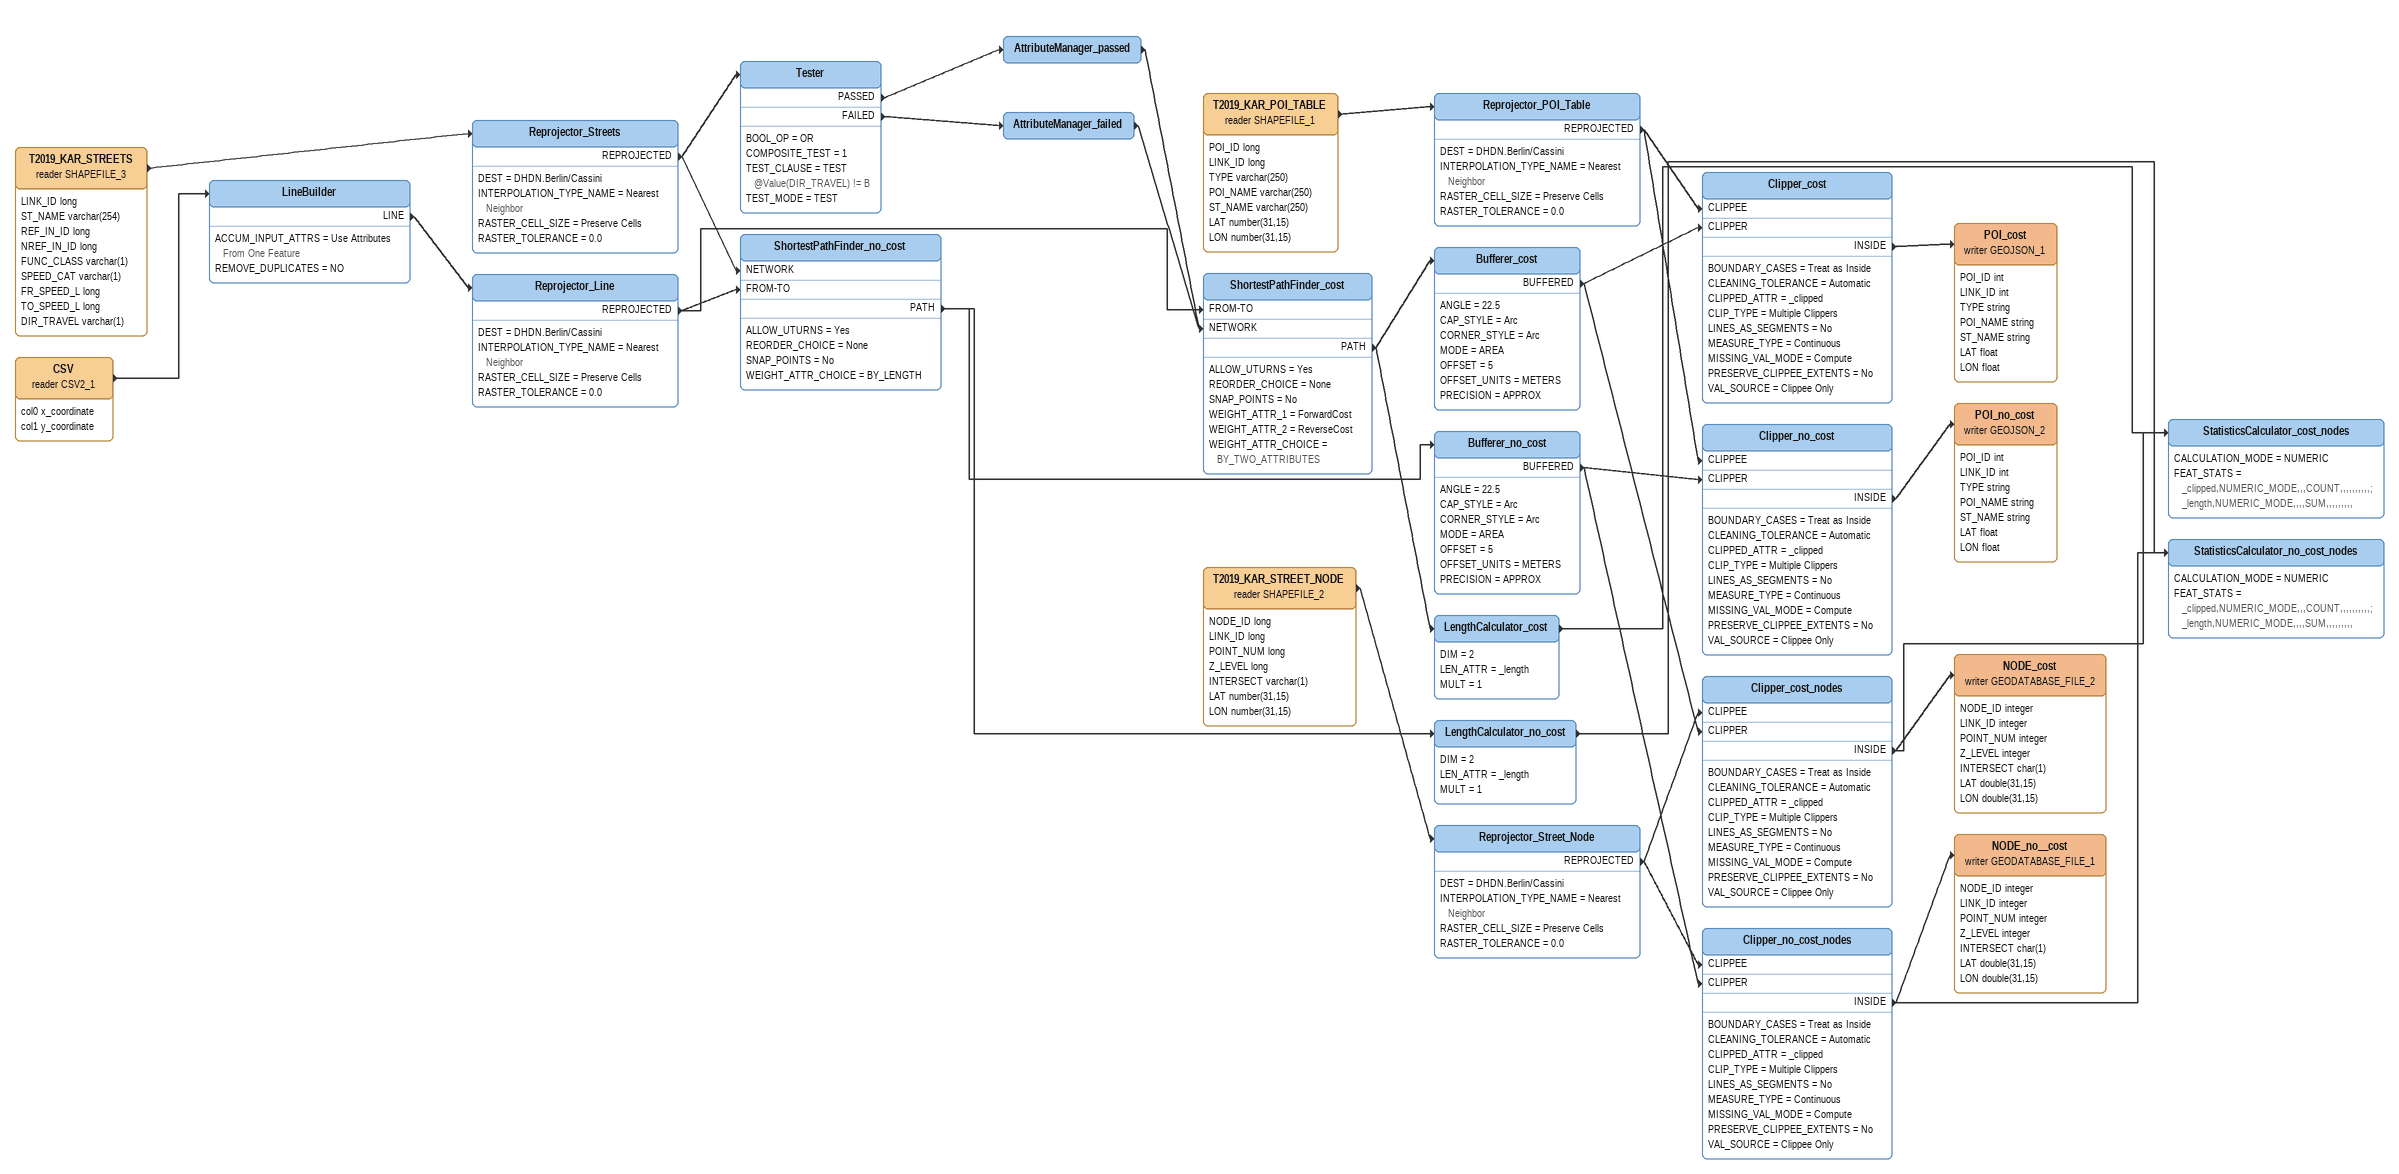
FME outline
T2019_KAR_STREETS (reader SHAPEFILE_3)
    attributes: LINK_ID long, ST_NAME varchar(254), REF_IN_ID long, NREF_IN_ID long, FUNC_CLASS varchar(1), SPEED_CAT varchar(1), FR_SPEED_L long, TO_SPEED_L long, DIR_TRAVEL varchar(1)
    -> Reprojector_Streets
Reprojector_Streets
    DEST = DHDN.Berlin/Cassini
    INTERPOLATION_TYPE_NAME = Nearest Neighbor
    RASTER_CELL_SIZE = Preserve Cells
    RASTER_TOLERANCE = 0.0
    REPROJECTED -> ShortestPathFinder_no_cost [NETWORK]
    REPROJECTED -> Tester
Tester
    BOOL_OP = OR
    COMPOSITE_TEST = 1
    TEST_CLAUSE = TEST @Value(DIR_TRAVEL) != B
    TEST_MODE = TEST
    PASSED -> AttributeManager_passed
    FAILED -> AttributeManager_failed
AttributeManager_passed
    -> ShortestPathFinder_cost [NETWORK]
AttributeManager_failed
    -> ShortestPathFinder_cost [NETWORK]
CSV (reader CSV2_1)
    attributes: col0 x_coordinate, col1 y_coordinate
    -> LineBuilder
LineBuilder
    ACCUM_INPUT_ATTRS = Use Attributes From One Feature
    REMOVE_DUPLICATES = NO
    LINE -> Reprojector_Line
Reprojector_Line
    DEST = DHDN.Berlin/Cassini
    INTERPOLATION_TYPE_NAME = Nearest Neighbor
    RASTER_CELL_SIZE = Preserve Cells
    RASTER_TOLERANCE = 0.0
    REPROJECTED -> ShortestPathFinder_no_cost [FROM-TO]
    REPROJECTED -> ShortestPathFinder_cost [FROM-TO]
ShortestPathFinder_cost
    ALLOW_UTURNS = Yes
    REORDER_CHOICE = None
    SNAP_POINTS = No
    WEIGHT_ATTR_1 = ForwardCost
    WEIGHT_ATTR_2 = ReverseCost
    WEIGHT_ATTR_CHOICE = BY_TWO_ATTRIBUTES
    PATH -> Bufferer_cost
    PATH -> LengthCalculator_cost
Bufferer_cost
    ANGLE = 22.5
    CAP_STYLE = Arc
    CORNER_STYLE = Arc
    MODE = AREA
    OFFSET = 5
    OFFSET_UNITS = METERS
    PRECISION = APPROX
    BUFFERED -> Clipper_cost [CLIPPER]
    BUFFERED -> Clipper_cost_nodes [CLIPPER]
LengthCalculator_cost
    DIM = 2
    LEN_ATTR = _length
    MULT = 1
    -> StatisticsCalculator_cost_nodes
ShortestPathFinder_no_cost
    ALLOW_UTURNS = Yes
    REORDER_CHOICE = None
    SNAP_POINTS = No
    WEIGHT_ATTR_CHOICE = BY_LENGTH
    PATH -> Bufferer_no_cost
    PATH -> LengthCalculator_no_cost
Bufferer_no_cost
    ANGLE = 22.5
    CAP_STYLE = Arc
    CORNER_STYLE = Arc
    MODE = AREA
    OFFSET = 5
    OFFSET_UNITS = METERS
    PRECISION = APPROX
    BUFFERED -> Clipper_no_cost [CLIPPER]
    BUFFERED -> Clipper_no_cost_nodes [CLIPPER]
LengthCalculator_no_cost
    DIM = 2
    LEN_ATTR = _length
    MULT = 1
    -> StatisticsCalculator_no_cost_nodes
T2019_KAR_STREET_NODE (reader SHAPEFILE_2)
    attributes: NODE_ID long, LINK_ID long, POINT_NUM long, Z_LEVEL long, INTERSECT varchar(1), LAT number(31,15), LON number(31,15)
    -> Reprojector_Street_Node
Reprojector_Street_Node
    DEST = DHDN.Berlin/Cassini
    INTERPOLATION_TYPE_NAME = Nearest Neighbor
    RASTER_CELL_SIZE = Preserve Cells
    RASTER_TOLERANCE = 0.0
    REPROJECTED -> Clipper_cost_nodes [CLIPPEE]
    REPROJECTED -> Clipper_no_cost_nodes [CLIPPEE]
Clipper_cost_nodes
    BOUNDARY_CASES = Treat as Inside
    CLEANING_TOLERANCE = Automatic
    CLIPPED_ATTR = _clipped
    CLIP_TYPE = Multiple Clippers
    LINES_AS_SEGMENTS = No
    MEASURE_TYPE = Continuous
    MISSING_VAL_MODE = Compute
    PRESERVE_CLIPPEE_EXTENTS = No
    VAL_SOURCE = Clippee Only
    INSIDE -> StatisticsCalculator_cost_nodes
    INSIDE -> NODE_cost (writer GEODATABASE_FILE_2)
StatisticsCalculator_cost_nodes
    CALCULATION_MODE = NUMERIC
    FEAT_STATS = _clipped,NUMERIC_MODE,,,COUNT,,,,,,,,,,;_length,NUMERIC_MODE,,,,SUM,,,,,,,,,
NODE_cost (writer GEODATABASE_FILE_2)
    attributes: NODE_ID integer, LINK_ID integer, POINT_NUM integer, Z_LEVEL integer, INTERSECT char(1), LAT double(31,15), LON double(31,15)
Clipper_no_cost_nodes
    BOUNDARY_CASES = Treat as Inside
    CLEANING_TOLERANCE = Automatic
    CLIPPED_ATTR = _clipped
    CLIP_TYPE = Multiple Clippers
    LINES_AS_SEGMENTS = No
    MEASURE_TYPE = Continuous
    MISSING_VAL_MODE = Compute
    PRESERVE_CLIPPEE_EXTENTS = No
    VAL_SOURCE = Clippee Only
    INSIDE -> StatisticsCalculator_no_cost_nodes
    INSIDE -> NODE_no__cost (writer GEODATABASE_FILE_1)
StatisticsCalculator_no_cost_nodes
    CALCULATION_MODE = NUMERIC
    FEAT_STATS = _clipped,NUMERIC_MODE,,,COUNT,,,,,,,,,,;_length,NUMERIC_MODE,,,,SUM,,,,,,,,,
NODE_no__cost (writer GEODATABASE_FILE_1)
    attributes: NODE_ID integer, LINK_ID integer, POINT_NUM integer, Z_LEVEL integer, INTERSECT char(1), LAT double(31,15), LON double(31,15)
T2019_KAR_POI_TABLE (reader SHAPEFILE_1)
    attributes: POI_ID long, LINK_ID long, TYPE varchar(250), POI_NAME varchar(250), ST_NAME varchar(250), LAT number(31,15), LON number(31,15)
    -> Reprojector_POI_Table
Reprojector_POI_Table
    DEST = DHDN.Berlin/Cassini
    INTERPOLATION_TYPE_NAME = Nearest Neighbor
    RASTER_CELL_SIZE = Preserve Cells
    RASTER_TOLERANCE = 0.0
    REPROJECTED -> Clipper_cost [CLIPPEE]
    REPROJECTED -> Clipper_no_cost [CLIPPEE]
Clipper_cost
    BOUNDARY_CASES = Treat as Inside
    CLEANING_TOLERANCE = Automatic
    CLIPPED_ATTR = _clipped
    CLIP_TYPE = Multiple Clippers
    LINES_AS_SEGMENTS = No
    MEASURE_TYPE = Continuous
    MISSING_VAL_MODE = Compute
    PRESERVE_CLIPPEE_EXTENTS = No
    VAL_SOURCE = Clippee Only
    INSIDE -> POI_cost (writer GEOJSON_1)
POI_cost (writer GEOJSON_1)
    attributes: POI_ID int, LINK_ID int, TYPE string, POI_NAME string, ST_NAME string, LAT float, LON float
Clipper_no_cost
    BOUNDARY_CASES = Treat as Inside
    CLEANING_TOLERANCE = Automatic
    CLIPPED_ATTR = _clipped
    CLIP_TYPE = Multiple Clippers
    LINES_AS_SEGMENTS = No
    MEASURE_TYPE = Continuous
    MISSING_VAL_MODE = Compute
    PRESERVE_CLIPPEE_EXTENTS = No
    VAL_SOURCE = Clippee Only
    INSIDE -> POI_no_cost (writer GEOJSON_2)
POI_no_cost (writer GEOJSON_2)
    attributes: POI_ID int, LINK_ID int, TYPE string, POI_NAME string, ST_NAME string, LAT float, LON float
